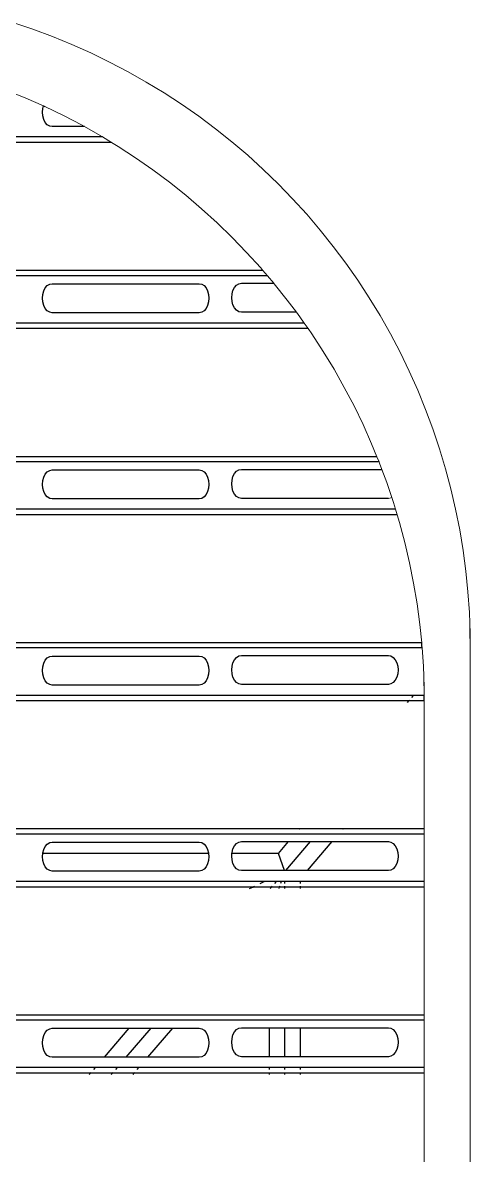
# Model space of a CAD drawing. Header units: inches. Extents: x 236662 to 497023, y -248575 to 81795.
# Drawn here: x 286867 to 287002.1, y -238174.2 to -237832.2 of the extents above; entities that cross this region are included whole.
import ezdxf

# ---------------------------------------------------------------- set-up
doc = ezdxf.new("R2010")
doc.units = ezdxf.units.IN
doc.header["$LTSCALE"] = 10
doc.header["$MEASUREMENT"] = 0
doc.layers.add('04. HP_CUA', color=153, linetype='Continuous')
doc.layers.add('06. HP_THAY 1', color=134, linetype='Continuous', lineweight=15)

msp = doc.modelspace()

# ---------------------------------------------------------------- linework, layer by layer
at = {"layer": '04. HP_CUA'}
for p, q in [((286873, -237859.23), (286873.1, -237858.1)), ((286873.1, -237860.36), (286873, -237859.23)), ((286873.1, -237858.1), (286873.3, -237857.37)), ((286873.3, -237857.37), (286873.69, -237857.54)), ((286873.4, -237861.42), (286873.1, -237860.36)), ((286873.86, -237862.33), (286873.4, -237861.42)), ((286874.47, -237863.03), (286873.86, -237862.33)), ((286875.18, -237863.46), (286874.47, -237863.03)), ((286875.94, -237863.61), (286875.18, -237863.46)), ((286885.65, -237863.61), (286875.94, -237863.61)), ((286891.12, -237866.74), (286452.06, -237866.74)), ((286893.81, -237868.38), (286452.06, -237868.4)), ((286939.52, -237907.07), (286452.06, -237907.07)), ((286940.84, -237908.62), (284557.83, -237908.62)), ((286873.1, -237914.29), (286873.4, -237913.23)), ((286873.4, -237913.23), (286873.86, -237912.32)), ((286873.86, -237912.32), (286874.47, -237911.62)), ((286874.47, -237911.62), (286875.18, -237911.19)), ((286875.18, -237911.19), (286875.94, -237911.04)), ((286875.94, -237911.04), (286920.27, -237911.04)), ((286920.27, -237911.04), (286921.03, -237911.19)), ((286921.03, -237911.19), (286921.74, -237911.62)), ((286921.74, -237911.62), (286922.35, -237912.32)), ((286922.35, -237912.32), (286922.81, -237913.23)), ((286922.81, -237913.23), (286923.11, -237914.29)), ((286930.18, -237914.13), (286930.47, -237913.07)), ((286930.47, -237913.07), (286930.94, -237912.16)), ((286930.94, -237912.16), (286931.55, -237911.47)), ((286931.55, -237911.47), (286932.26, -237911.03)), ((286932.26, -237911.03), (286933.01, -237910.88)), ((286933.01, -237910.88), (286942.76, -237910.88)), ((286873, -237915.42), (286873.1, -237914.29)), ((286873.1, -237916.55), (286873, -237915.42)), ((286873.4, -237917.61), (286873.1, -237916.55)), ((286923.11, -237916.55), (286922.81, -237917.61)), ((286923.11, -237914.29), (286923.21, -237915.42)), ((286923.21, -237915.42), (286923.11, -237916.55)), ((286930.08, -237915.26), (286930.18, -237914.13)), ((286930.18, -237916.39), (286930.08, -237915.26)), ((286930.47, -237917.45), (286930.18, -237916.39)), ((286930.94, -237918.36), (286930.47, -237917.45)), ((286873.86, -237918.52), (286873.4, -237917.61)), ((286874.47, -237919.22), (286873.86, -237918.52)), ((286875.18, -237919.65), (286874.47, -237919.22)), ((286875.94, -237919.8), (286875.18, -237919.65)), ((286920.27, -237919.8), (286875.94, -237919.8)), ((286921.03, -237919.65), (286920.27, -237919.8)), ((286921.74, -237919.22), (286921.03, -237919.65)), ((286922.35, -237918.52), (286921.74, -237919.22)), ((286922.81, -237917.61), (286922.35, -237918.52)), ((286931.55, -237919.06), (286930.94, -237918.36)), ((286932.26, -237919.49), (286931.55, -237919.06)), ((286933.01, -237919.64), (286932.26, -237919.49)), ((286949.59, -237919.64), (286933.01, -237919.64)), ((286951.95, -237922.93), (286452.06, -237922.93)), ((286953.1, -237924.57), (286452.06, -237924.59)), ((286953.11, -237924.59), (286452.06, -237924.59)), ((286974.53, -237964.81), (284524.14, -237964.81)), ((286973.89, -237963.26), (286452.06, -237963.26)), ((286873.4, -237969.42), (286873.86, -237968.51)), ((286873.86, -237968.51), (286874.47, -237967.81)), ((286874.47, -237967.81), (286875.18, -237967.38)), ((286875.18, -237967.38), (286875.94, -237967.23)), ((286875.94, -237967.23), (286920.27, -237967.23)), ((286920.27, -237967.23), (286921.03, -237967.38)), ((286921.03, -237967.38), (286921.74, -237967.81)), ((286921.74, -237967.81), (286922.35, -237968.51)), ((286922.35, -237968.51), (286922.81, -237969.42)), ((286930.47, -237969.26), (286930.94, -237968.35)), ((286930.94, -237968.35), (286931.55, -237967.65)), ((286931.55, -237967.65), (286932.26, -237967.22)), ((286932.26, -237967.22), (286933.01, -237967.07)), ((286933.01, -237967.07), (286975.38, -237967.07)), ((286873, -237971.61), (286873.1, -237970.48)), ((286873.1, -237972.74), (286873, -237971.61)), ((286873.1, -237970.48), (286873.4, -237969.42)), ((286922.81, -237969.42), (286923.11, -237970.48)), ((286923.11, -237970.48), (286923.21, -237971.61)), ((286923.21, -237971.61), (286923.11, -237972.74)), ((286930.08, -237971.45), (286930.18, -237970.32)), ((286930.18, -237972.58), (286930.08, -237971.45)), ((286930.18, -237970.32), (286930.47, -237969.26)), ((286873.4, -237973.8), (286873.1, -237972.74)), ((286873.86, -237974.71), (286873.4, -237973.8)), ((286874.47, -237975.41), (286873.86, -237974.71)), ((286875.18, -237975.84), (286874.47, -237975.41)), ((286921.74, -237975.41), (286921.03, -237975.84)), ((286922.35, -237974.71), (286921.74, -237975.41)), ((286922.81, -237973.8), (286922.35, -237974.71)), ((286923.11, -237972.74), (286922.81, -237973.8)), ((286930.47, -237973.64), (286930.18, -237972.58)), ((286930.94, -237974.55), (286930.47, -237973.64)), ((286931.55, -237975.25), (286930.94, -237974.55)), ((286932.26, -237975.68), (286931.55, -237975.25)), ((286875.94, -237975.99), (286875.18, -237975.84)), ((286920.27, -237975.99), (286875.94, -237975.99)), ((286921.03, -237975.84), (286920.27, -237975.99)), ((286933.01, -237975.83), (286932.26, -237975.68)), ((286977.35, -237975.83), (286933.01, -237975.83)), ((286979.49, -237979.12), (286452.06, -237979.12)), ((286979.99, -237980.78), (286452.06, -237980.78)), ((286987.39, -238019.45), (286452.06, -238019.45)), ((286987.46, -238020.21), (286987.39, -238019.45)), ((286987.52, -238021), (284511.15, -238021)), ((286875.18, -238023.57), (286875.94, -238023.42)), ((286875.94, -238023.42), (286920.27, -238023.42)), ((286920.27, -238023.42), (286921.03, -238023.57)), ((286931.55, -238023.84), (286932.26, -238023.41)), ((286932.26, -238023.41), (286933.01, -238023.26)), ((286933.01, -238023.26), (286977.35, -238023.26)), ((286977.35, -238023.26), (286978.11, -238023.41)), ((286978.11, -238023.41), (286978.82, -238023.84)), ((286987.52, -238021), (286987.46, -238020.21)), ((286873, -238027.8), (286873.1, -238026.67)), ((286873.1, -238026.67), (286873.4, -238025.61)), ((286873.4, -238025.61), (286873.86, -238024.7)), ((286873.86, -238024.7), (286874.47, -238024)), ((286874.47, -238024), (286875.18, -238023.57)), ((286921.03, -238023.57), (286921.74, -238024)), ((286921.74, -238024), (286922.35, -238024.7)), ((286922.35, -238024.7), (286922.81, -238025.61)), ((286922.81, -238025.61), (286923.11, -238026.67)), ((286923.11, -238026.67), (286923.21, -238027.8)), ((286930.08, -238027.64), (286930.18, -238026.51)), ((286930.18, -238026.51), (286930.47, -238025.45)), ((286930.47, -238025.45), (286930.94, -238024.54)), ((286930.94, -238024.54), (286931.55, -238023.84)), ((286978.82, -238023.84), (286979.43, -238024.54)), ((286979.43, -238024.54), (286979.89, -238025.45)), ((286979.89, -238025.45), (286980.19, -238026.51)), ((286980.19, -238026.51), (286980.29, -238027.64)), ((286873.1, -238028.93), (286873, -238027.8)), ((286873.4, -238029.99), (286873.1, -238028.93)), ((286873.86, -238030.9), (286873.4, -238029.99)), ((286922.81, -238029.99), (286922.35, -238030.9)), ((286923.11, -238028.93), (286922.81, -238029.99)), ((286923.21, -238027.8), (286923.11, -238028.93)), ((286930.18, -238028.77), (286930.08, -238027.64)), ((286930.47, -238029.83), (286930.18, -238028.77)), ((286930.94, -238030.74), (286930.47, -238029.83)), ((286979.89, -238029.83), (286979.43, -238030.74)), ((286980.19, -238028.77), (286979.89, -238029.83)), ((286980.29, -238027.64), (286980.19, -238028.77)), ((286874.47, -238031.6), (286873.86, -238030.9)), ((286875.18, -238032.03), (286874.47, -238031.6)), ((286875.94, -238032.18), (286875.18, -238032.03)), ((286920.27, -238032.18), (286875.94, -238032.18)), ((286921.03, -238032.03), (286920.27, -238032.18)), ((286921.74, -238031.6), (286921.03, -238032.03)), ((286922.35, -238030.9), (286921.74, -238031.6)), ((286931.55, -238031.44), (286930.94, -238030.74)), ((286932.26, -238031.87), (286931.55, -238031.44)), ((286933.01, -238032.02), (286932.26, -238031.87)), ((286977.35, -238032.02), (286933.01, -238032.02)), ((286978.11, -238031.87), (286977.35, -238032.02)), ((286978.82, -238031.44), (286978.11, -238031.87)), ((286979.43, -238030.74), (286978.82, -238031.44)), ((286984.88, -238035.31), (284519.24, -238035.31)), ((286983.46, -238036.97), (284520.65, -238036.97)), ((286983.09, -238037.41), (286983.46, -238036.97)), ((286983.46, -238036.97), (286983.67, -238036.73)), ((286988.16, -238036.97), (286983.46, -238036.97)), ((286984.38, -238035.9), (286984.88, -238035.31)), ((286988.15, -238035.31), (286984.88, -238035.31)), ((286988.16, -238036.97), (286988.15, -238035.31)), ((286988.17, -238077.19), (284510.5, -238077.19)), ((286950.44, -238075.64), (284553.67, -238075.64)), ((286950.44, -238075.64), (286950.52, -238075.55)), ((286957.04, -238075.64), (286950.44, -238075.64)), ((286957.12, -238075.55), (286957.04, -238075.64)), ((286963.64, -238075.64), (286957.04, -238075.64)), ((286963.64, -238075.64), (286963.72, -238075.55)), ((286988.17, -238075.64), (286963.64, -238075.64)), ((286873.4, -238081.8), (286873.86, -238080.89)), ((286873.86, -238080.89), (286874.47, -238080.19)), ((286874.47, -238080.19), (286875.18, -238079.76)), ((286875.18, -238079.76), (286875.94, -238079.61)), ((286875.94, -238079.61), (286920.27, -238079.61)), ((286920.27, -238079.61), (286921.03, -238079.76)), ((286921.03, -238079.76), (286921.74, -238080.19)), ((286921.74, -238080.19), (286922.35, -238080.89)), ((286922.35, -238080.89), (286922.81, -238081.8)), ((286930.47, -238081.64), (286930.94, -238080.73)), ((286930.94, -238080.73), (286931.55, -238080.03)), ((286931.55, -238080.03), (286932.26, -238079.6)), ((286932.26, -238079.6), (286933.01, -238079.45)), ((286933.01, -238079.45), (286947.19, -238079.45)), ((286944.16, -238083), (286947.19, -238079.45)), ((286953.79, -238079.45), (286946.3, -238088.21)), ((286947.19, -238079.45), (286953.79, -238079.45)), ((286952.9, -238088.21), (286960.38, -238079.45)), ((286953.79, -238079.45), (286960.38, -238079.45)), ((286960.38, -238079.45), (286977.35, -238079.45)), ((286977.35, -238079.45), (286978.11, -238079.6)), ((286978.11, -238079.6), (286978.82, -238080.03)), ((286978.82, -238080.03), (286979.43, -238080.73)), ((286979.43, -238080.73), (286979.89, -238081.64)), ((286873, -238083.99), (286873.09, -238083)), ((286873.1, -238085.12), (286873, -238083.99)), ((286873.09, -238083), (286873.1, -238082.86)), ((286923.12, -238083), (286873.09, -238083)), ((286873.1, -238082.86), (286873.4, -238081.8)), ((286922.81, -238081.8), (286923.11, -238082.86)), ((286923.11, -238082.86), (286923.12, -238083)), ((286923.21, -238083.99), (286923.11, -238085.12)), ((286923.12, -238083), (286923.21, -238083.99)), ((286930.08, -238083.83), (286930.15, -238083)), ((286930.18, -238084.96), (286930.08, -238083.83)), ((286930.15, -238083), (286930.18, -238082.7)), ((286944.16, -238083), (286930.15, -238083)), ((286930.18, -238082.7), (286930.47, -238081.64)), ((286930.47, -238086.02), (286930.18, -238084.96)), ((286946, -238088.21), (286944.16, -238083)), ((286979.89, -238081.64), (286980.19, -238082.7)), ((286980.19, -238084.96), (286979.89, -238086.02)), ((286980.19, -238082.7), (286980.29, -238083.83)), ((286980.29, -238083.83), (286980.19, -238084.96)), ((286873.4, -238086.18), (286873.1, -238085.12)), ((286873.86, -238087.09), (286873.4, -238086.18)), ((286874.47, -238087.79), (286873.86, -238087.09)), ((286875.18, -238088.22), (286874.47, -238087.79)), ((286875.94, -238088.37), (286875.18, -238088.22)), ((286920.27, -238088.37), (286875.94, -238088.37)), ((286921.03, -238088.22), (286920.27, -238088.37)), ((286921.74, -238087.79), (286921.03, -238088.22)), ((286922.35, -238087.09), (286921.74, -238087.79)), ((286922.81, -238086.18), (286922.35, -238087.09)), ((286923.11, -238085.12), (286922.81, -238086.18)), ((286930.94, -238086.93), (286930.47, -238086.02)), ((286931.55, -238087.63), (286930.94, -238086.93)), ((286932.26, -238088.06), (286931.55, -238087.63)), ((286933.01, -238088.21), (286932.26, -238088.06)), ((286946, -238088.21), (286933.01, -238088.21)), ((286946.3, -238088.21), (286946, -238088.21)), ((286952.9, -238088.21), (286946.3, -238088.21)), ((286977.35, -238088.21), (286952.9, -238088.21)), ((286978.11, -238088.06), (286977.35, -238088.21)), ((286978.82, -238087.63), (286978.11, -238088.06)), ((286979.43, -238086.93), (286978.82, -238087.63)), ((286979.89, -238086.02), (286979.43, -238086.93)), ((286939.83, -238091.5), (286355.33, -238091.5)), ((286938.62, -238092.09), (286939.83, -238091.5)), ((286943.5, -238091.5), (286939.83, -238091.5)), ((286943.5, -238091.5), (286943, -238092.09)), ((286945.01, -238091.5), (286943.5, -238091.5)), ((286945.01, -238091.5), (286944.81, -238092.09)), ((286946.09, -238091.5), (286945.01, -238091.5)), ((286946.09, -238092.09), (286946.09, -238091.5)), ((286950.75, -238091.5), (286946.09, -238091.5)), ((286950.75, -238091.5), (286950.75, -238092.09)), ((286988.17, -238091.5), (286950.75, -238091.5)), ((286936.41, -238093.16), (286358.75, -238093.16)), ((286935.5, -238093.6), (286936.41, -238093.16)), ((286936.41, -238093.16), (286936.91, -238092.92)), ((286942.08, -238093.16), (286936.41, -238093.16)), ((286942.08, -238093.16), (286941.7, -238093.6)), ((286942.29, -238092.92), (286942.08, -238093.16)), ((286944.43, -238093.16), (286942.08, -238093.16)), ((286944.43, -238093.16), (286944.27, -238093.6)), ((286944.51, -238092.92), (286944.43, -238093.16)), ((286946.09, -238093.16), (286944.43, -238093.16)), ((286946.09, -238093.16), (286946.09, -238092.92)), ((286946.09, -238093.6), (286946.09, -238093.16)), ((286950.75, -238093.16), (286946.09, -238093.16)), ((286950.75, -238092.92), (286950.75, -238093.16)), ((286950.75, -238093.16), (286950.75, -238093.6)), ((286988.17, -238093.16), (286950.75, -238093.16)), ((286902.46, -238131.83), (286392.7, -238131.83)), ((286902.54, -238131.74), (286902.46, -238131.83)), ((286909.06, -238131.83), (286902.46, -238131.83)), ((286909.14, -238131.74), (286909.06, -238131.83)), ((286915.66, -238131.83), (286909.06, -238131.83)), ((286915.66, -238131.83), (286915.73, -238131.74)), ((286941.42, -238131.83), (286915.66, -238131.83)), ((286941.42, -238131.74), (286941.42, -238131.83)), ((286946.09, -238131.83), (286941.42, -238131.83)), ((286946.09, -238131.83), (286946.09, -238131.74)), ((286950.75, -238131.83), (286946.09, -238131.83)), ((286950.75, -238131.74), (286950.75, -238131.83)), ((286988.17, -238131.83), (286950.75, -238131.83)), ((286988.17, -238133.38), (284510.5, -238133.38)), ((286874.47, -238136.38), (286875.18, -238135.95)), ((286875.18, -238135.95), (286875.94, -238135.8)), ((286875.94, -238135.8), (286899.08, -238135.8)), ((286899.08, -238135.8), (286891.59, -238144.56)), ((286905.67, -238135.8), (286898.19, -238144.56)), ((286899.08, -238135.8), (286905.67, -238135.8)), ((286904.78, -238144.56), (286912.28, -238135.78)), ((286905.67, -238135.8), (286912.28, -238135.78)), ((286912.28, -238135.78), (286920.27, -238135.8)), ((286920.27, -238135.8), (286921.03, -238135.95)), ((286921.03, -238135.95), (286921.74, -238136.38)), ((286930.94, -238136.92), (286931.55, -238136.22)), ((286931.55, -238136.22), (286932.26, -238135.79)), ((286932.26, -238135.79), (286933.01, -238135.64)), ((286933.01, -238135.64), (286941.42, -238135.64)), ((286941.42, -238135.64), (286941.42, -238144.4)), ((286941.42, -238135.64), (286946.09, -238135.64)), ((286946.09, -238144.4), (286946.09, -238135.64)), ((286946.09, -238135.64), (286950.75, -238135.64)), ((286950.75, -238135.64), (286950.75, -238144.4)), ((286950.75, -238135.64), (286977.35, -238135.64)), ((286977.35, -238135.64), (286978.11, -238135.79)), ((286978.11, -238135.79), (286978.82, -238136.22)), ((286978.82, -238136.22), (286979.43, -238136.92)), ((286873, -238140.18), (286873.1, -238139.05)), ((286873.1, -238139.05), (286873.4, -238137.99)), ((286873.4, -238137.99), (286873.86, -238137.08)), ((286873.86, -238137.08), (286874.47, -238136.38)), ((286921.74, -238136.38), (286922.35, -238137.08)), ((286922.35, -238137.08), (286922.81, -238137.99)), ((286922.81, -238137.99), (286923.11, -238139.05)), ((286923.11, -238139.05), (286923.21, -238140.18)), ((286930.08, -238140.02), (286930.18, -238138.89)), ((286930.18, -238138.89), (286930.47, -238137.83)), ((286930.47, -238137.83), (286930.94, -238136.92)), ((286979.43, -238136.92), (286979.89, -238137.83)), ((286979.89, -238137.83), (286980.19, -238138.89)), ((286980.19, -238138.89), (286980.29, -238140.02)), ((286873.1, -238141.31), (286873, -238140.18)), ((286873.4, -238142.37), (286873.1, -238141.31)), ((286873.86, -238143.28), (286873.4, -238142.37)), ((286922.81, -238142.37), (286922.35, -238143.28)), ((286923.11, -238141.31), (286922.81, -238142.37)), ((286923.21, -238140.18), (286923.11, -238141.31)), ((286930.18, -238141.15), (286930.08, -238140.02)), ((286930.47, -238142.21), (286930.18, -238141.15)), ((286930.94, -238143.12), (286930.47, -238142.21)), ((286931.55, -238143.82), (286930.94, -238143.12)), ((286979.43, -238143.12), (286978.82, -238143.82)), ((286979.89, -238142.21), (286979.43, -238143.12)), ((286980.19, -238141.15), (286979.89, -238142.21)), ((286980.29, -238140.02), (286980.19, -238141.15)), ((286874.47, -238143.98), (286873.86, -238143.28)), ((286875.18, -238144.41), (286874.47, -238143.98)), ((286875.94, -238144.56), (286875.18, -238144.41)), ((286891.59, -238144.56), (286875.94, -238144.56)), ((286898.19, -238144.56), (286891.59, -238144.56)), ((286904.78, -238144.56), (286898.19, -238144.56)), ((286920.27, -238144.56), (286904.78, -238144.56)), ((286921.03, -238144.41), (286920.27, -238144.56)), ((286921.74, -238143.98), (286921.03, -238144.41)), ((286922.35, -238143.28), (286921.74, -238143.98)), ((286932.26, -238144.25), (286931.55, -238143.82)), ((286933.01, -238144.4), (286932.26, -238144.25)), ((286941.42, -238144.4), (286933.01, -238144.4)), ((286946.09, -238144.4), (286941.42, -238144.4)), ((286950.75, -238144.4), (286946.09, -238144.4)), ((286977.35, -238144.4), (286950.75, -238144.4)), ((286978.11, -238144.25), (286977.35, -238144.4)), ((286978.82, -238143.82), (286978.11, -238144.25)), ((286888.92, -238147.69), (286406.24, -238147.69)), ((286887.5, -238149.35), (286407.66, -238149.35)), ((286887.5, -238149.35), (286887.13, -238149.79)), ((286887.71, -238149.11), (286887.5, -238149.35)), ((286894.1, -238149.35), (286887.5, -238149.35)), ((286888.92, -238147.69), (286888.42, -238148.28)), ((286895.51, -238147.69), (286888.92, -238147.69)), ((286894.1, -238149.35), (286893.72, -238149.79)), ((286894.31, -238149.11), (286894.1, -238149.35)), ((286900.69, -238149.35), (286894.1, -238149.35)), ((286895.51, -238147.69), (286895.01, -238148.28)), ((286902.11, -238147.69), (286895.51, -238147.69)), ((286900.32, -238149.79), (286900.69, -238149.35)), ((286900.69, -238149.35), (286900.9, -238149.11)), ((286941.42, -238149.35), (286900.69, -238149.35)), ((286901.61, -238148.28), (286902.11, -238147.69)), ((286941.42, -238147.69), (286902.11, -238147.69)), ((286941.42, -238147.69), (286941.42, -238148.28)), ((286946.09, -238147.69), (286941.42, -238147.69)), ((286941.42, -238149.11), (286941.42, -238149.35)), ((286941.42, -238149.35), (286941.42, -238149.79)), ((286946.09, -238149.35), (286941.42, -238149.35)), ((286946.09, -238148.28), (286946.09, -238147.69)), ((286950.75, -238147.69), (286946.09, -238147.69)), ((286946.09, -238149.35), (286946.09, -238149.11)), ((286946.09, -238149.79), (286946.09, -238149.35)), ((286950.75, -238149.35), (286946.09, -238149.35)), ((286950.75, -238147.69), (286950.75, -238148.28)), ((286988.17, -238147.69), (286950.75, -238147.69)), ((286950.75, -238149.11), (286950.75, -238149.35)), ((286950.75, -238149.35), (286950.75, -238149.79)), ((286988.17, -238149.35), (286950.75, -238149.35))]:
    msp.add_line(p, q, dxfattribs=at)
at = {"layer": '06. HP_THAY 1'}
for p, q in [((286870.08, -237834.23), (286864.11, -237832.22)), ((286875.99, -237836.42), (286870.08, -237834.23)), ((286881.82, -237838.8), (286875.99, -237836.42)), ((286887.58, -237841.37), (286881.82, -237838.8)), ((286893.25, -237844.11), (286887.58, -237841.37)), ((286898.83, -237847.04), (286893.25, -237844.11)), ((286904.31, -237850.14), (286898.83, -237847.04)), ((286909.7, -237853.42), (286904.31, -237850.14)), ((286867.94, -237854.97), (286862.1, -237852.59)), ((286873.3, -237857.37), (286867.94, -237854.97)), ((286914.97, -237856.86), (286909.7, -237853.42)), ((286873.69, -237857.54), (286879.36, -237860.29)), ((286920.13, -237860.48), (286914.97, -237856.86)), ((286879.36, -237860.29), (286884.94, -237863.21)), ((286925.18, -237864.25), (286920.13, -237860.48)), ((286884.94, -237863.21), (286885.65, -237863.61)), ((286890.43, -237866.32), (286885.65, -237863.61)), ((286930.1, -237868.18), (286925.18, -237864.25)), ((286891.12, -237866.74), (286890.43, -237866.32)), ((286893.81, -237868.38), (286891.12, -237866.74)), ((286895.81, -237869.59), (286893.81, -237868.38)), ((286901.08, -237873.04), (286895.81, -237869.59)), ((286934.9, -237872.27), (286930.1, -237868.18)), ((286906.25, -237876.65), (286901.08, -237873.04)), ((286939.56, -237876.51), (286934.9, -237872.27)), ((286911.29, -237880.42), (286906.25, -237876.65)), ((286944.09, -237880.89), (286939.56, -237876.51)), ((286916.22, -237884.35), (286911.29, -237880.42)), ((286948.47, -237885.42), (286944.09, -237880.89)), ((286921.01, -237888.44), (286916.22, -237884.35)), ((286952.71, -237890.08), (286948.47, -237885.42)), ((286925.67, -237892.68), (286921.01, -237888.44)), ((286956.8, -237894.87), (286952.71, -237890.08)), ((286930.2, -237897.06), (286925.67, -237892.68)), ((286960.73, -237899.8), (286956.8, -237894.87)), ((286934.58, -237901.59), (286930.2, -237897.06)), ((286964.5, -237904.84), (286960.73, -237899.8)), ((286938.82, -237906.25), (286934.58, -237901.59)), ((286939.52, -237907.07), (286938.82, -237906.25)), ((286940.84, -237908.62), (286939.52, -237907.07)), ((286968.11, -237910.01), (286964.5, -237904.84)), ((286942.76, -237910.88), (286940.84, -237908.62)), ((286971.56, -237915.28), (286968.11, -237910.01)), ((286942.76, -237910.88), (286942.91, -237911.05)), ((286942.91, -237911.05), (286946.84, -237915.97)), ((286946.84, -237915.97), (286949.59, -237919.64)), ((286974.83, -237920.66), (286971.56, -237915.28)), ((286950.61, -237921.02), (286949.59, -237919.64)), ((286977.94, -237926.15), (286974.83, -237920.66)), ((286951.95, -237922.93), (286950.61, -237921.02)), ((286953.1, -237924.57), (286951.95, -237922.93)), ((286953.1, -237924.57), (286953.11, -237924.59)), ((286953.11, -237924.59), (286954.23, -237926.18)), ((286957.67, -237931.45), (286954.23, -237926.18)), ((286980.86, -237931.73), (286977.94, -237926.15)), ((286960.95, -237936.84), (286957.67, -237931.45)), ((286983.61, -237937.4), (286980.86, -237931.73)), ((286964.05, -237942.32), (286960.95, -237936.84)), ((286986.18, -237943.15), (286983.61, -237937.4)), ((286966.98, -237947.9), (286964.05, -237942.32)), ((286988.56, -237948.99), (286986.18, -237943.15)), ((286969.72, -237953.57), (286966.98, -237947.9)), ((286990.75, -237954.89), (286988.56, -237948.99)), ((286972.29, -237959.33), (286969.72, -237953.57)), ((286992.76, -237960.87), (286990.75, -237954.89)), ((286973.89, -237963.26), (286972.29, -237959.33)), ((286994.57, -237966.9), (286992.76, -237960.87)), ((286974.53, -237964.81), (286973.89, -237963.26)), ((286974.67, -237965.16), (286974.53, -237964.81)), ((286975.38, -237967.07), (286974.67, -237965.16)), ((286975.38, -237967.07), (286976.86, -237971.07)), ((286996.19, -237972.99), (286994.57, -237966.9)), ((286976.86, -237971.07), (286978.36, -237975.53)), ((286978.36, -237975.53), (286978.11, -237975.68)), ((286978.87, -237977.04), (286978.36, -237975.53)), ((286997.62, -237979.13), (286996.19, -237972.99)), ((286978.11, -237975.68), (286977.35, -237975.83)), ((286979.49, -237979.12), (286978.87, -237977.04)), ((286979.99, -237980.78), (286979.49, -237979.12)), ((286979.99, -237980.78), (286980.68, -237983.07)), ((286998.85, -237985.31), (286997.62, -237979.13)), ((286982.3, -237989.16), (286980.68, -237983.07)), ((286999.88, -237991.52), (286998.85, -237985.31)), ((286983.73, -237995.3), (286982.3, -237989.16)), ((287000.72, -237997.77), (286999.88, -237991.52)), ((286984.96, -238001.48), (286983.73, -237995.3)), ((287001.35, -238004.04), (287000.72, -237997.77)), ((286985.99, -238007.69), (286984.96, -238001.48)), ((287001.79, -238010.32), (287001.35, -238004.04)), ((286986.83, -238013.94), (286985.99, -238007.69)), ((287001.91, -238013.47), (287001.79, -238010.32)), ((286987.39, -238019.45), (286986.83, -238013.94)), ((287002.02, -238016.62), (287001.91, -238013.47)), ((287002.06, -238022.92), (287001.91, -238013.47)), ((287002.06, -238022.92), (287002.02, -238016.62)), ((286987.9, -238026.49), (286987.52, -238021)), ((287002.06, -238162.92), (287002.06, -238022.92)), ((286988.02, -238029.64), (286987.9, -238026.49)), ((286988.14, -238032.79), (286988.02, -238029.64)), ((286988.15, -238035.31), (286988.02, -238029.64)), ((286988.15, -238035.31), (286988.14, -238032.79)), ((286988.16, -238036.97), (286988.17, -238039.09)), ((286988.17, -238075.64), (286988.17, -238039.09)), ((286988.17, -238077.19), (286988.17, -238075.64)), ((286988.17, -238091.5), (286988.17, -238077.19)), ((286988.17, -238093.16), (286988.17, -238091.5)), ((286988.17, -238131.83), (286988.17, -238093.16)), ((286988.17, -238133.38), (286988.17, -238131.83)), ((286988.17, -238147.69), (286988.17, -238133.38)), ((286988.17, -238149.35), (286988.17, -238147.69)), ((286988.17, -238188.02), (286988.17, -238149.35)), ((287002.06, -238182.92), (287002.06, -238162.92))]:
    msp.add_line(p, q, dxfattribs=at)

doc.saveas('drawing.dxf')
